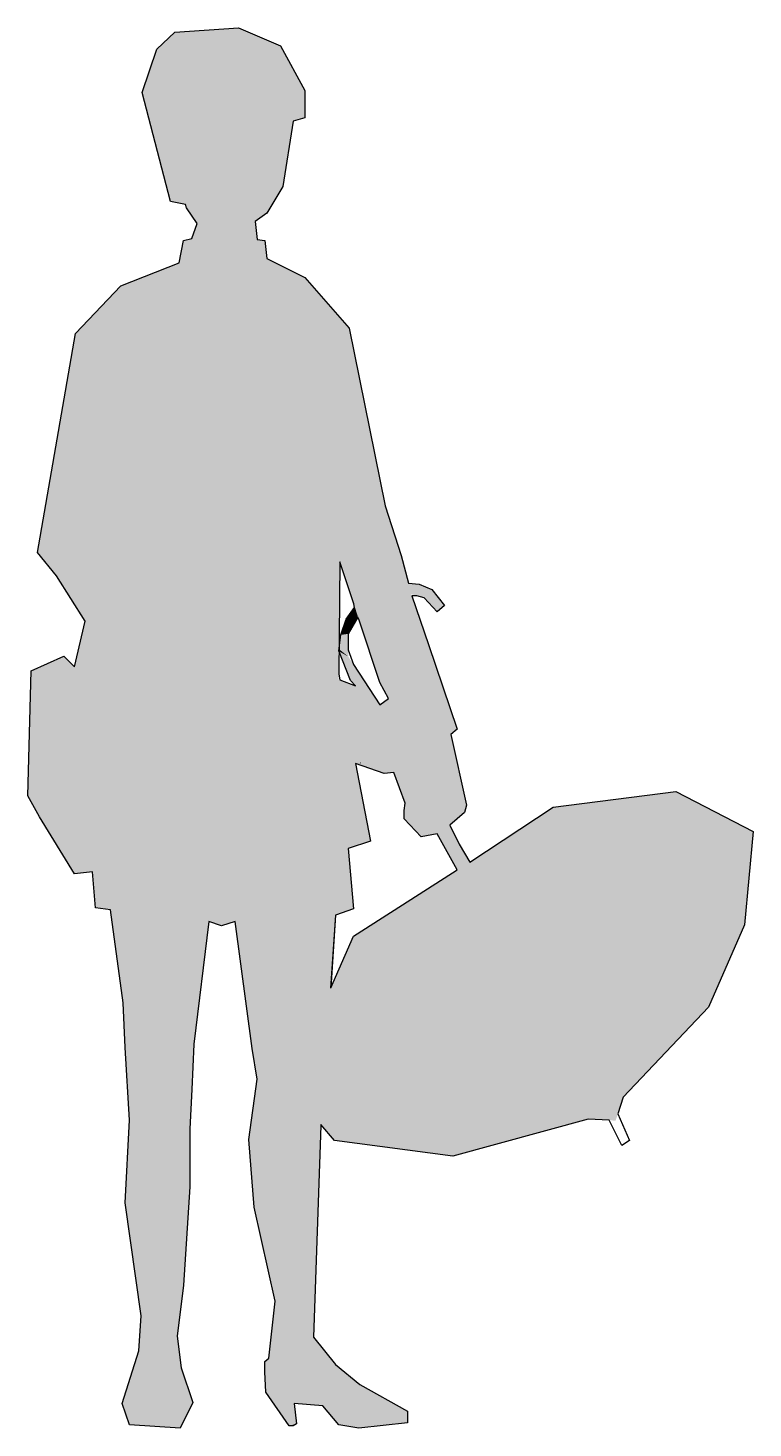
# Model space of a CAD drawing. Extents: x 4326 to 5148, y -4445 to -2859.
import ezdxf

# ---------------------------------------------------------------- set-up
doc = ezdxf.new("R2010")
doc.units = 0
doc.layers.get('0').update_dxf_attribs({"linetype": 'CONTINUOUS'})

# ---------------------------------------------------------------- blocks, each defined once
blk = doc.blocks.new('*U0')
at = {"linetype": 'CONTINUOUS'}
for points in [[(4492.7, -2864.2), (4472.3, -2883.4), (4612.5, -2879.8)], [(4564.6, -2859.4), (4492.7, -2864.2), (4612.5, -2879.8)], [(4472.3, -2883.4), (4455.6, -2932.5), (4640, -2930.1)], [(4612.5, -2879.8), (4472.3, -2883.4), (4640, -2930.1)], [(4640, -2930.1), (4455.6, -2932.5), (4640, -2961.2)], [(4455.6, -2932.5), (4626.8, -2964.8), (4640, -2961.2)], [(4455.6, -2932.5), (4487.9, -3055.8), (4626.8, -2964.8)], [(4626.8, -2964.8), (4487.9, -3055.8), (4614.9, -3039.1)], [(4614.9, -3039.1), (4487.9, -3055.8), (4596.9, -3069)], [(4487.9, -3055.8), (4504.7, -3059.4), (4596.9, -3069)], [(4504.7, -3059.4), (4505.9, -3063), (4596.9, -3069)], [(4505.9, -3063), (4517.9, -3081), (4596.9, -3069)], [(4596.9, -3069), (4517.9, -3081), (4583.7, -3078.6)], [(4517.9, -3081), (4511.9, -3097.7), (4586.1, -3098.9)], [(4583.7, -3078.6), (4517.9, -3081), (4586.1, -3098.9)], [(4594.5, -3100.1), (4497.5, -3125.3), (4596.9, -3120.5)], [(4502.3, -3100.1), (4497.5, -3125.3), (4594.5, -3100.1)], [(4511.9, -3097.7), (4502.3, -3100.1), (4586.1, -3098.9)], [(4586.1, -3098.9), (4502.3, -3100.1), (4594.5, -3100.1)], [(4596.9, -3120.5), (4497.5, -3125.3), (4640, -3142.1)], [(4497.5, -3125.3), (4431.6, -3151.6), (4640, -3142.1)], [(4431.6, -3151.6), (4380.1, -3205.5), (4690.3, -3199.5)], [(4640, -3142.1), (4431.6, -3151.6), (4690.3, -3199.5)], [(4690.3, -3199.5), (4380.1, -3205.5), (4731, -3400.7)], [(4380.1, -3205.5), (4337, -3453.4), (4731, -3400.7)], [(4731, -3400.7), (4337, -3453.4), (4749, -3457)], [(4337, -3453.4), (4679.5, -3464.2), (4749, -3457)], [(4337, -3453.4), (4358.6, -3479.8), (4679.5, -3464.2)], [(4679.5, -3464.2), (4358.6, -3479.8), (4678.6, -3562.8)], [(4749, -3457), (4679.5, -3464.2), (4757.4, -3488.1)], [(4679.5, -3464.2), (4696.6, -3515.3), (4757.4, -3488.1)], [(4358.6, -3479.8), (4390.9, -3531.3), (4678.6, -3562.8)], [(4757.4, -3488.1), (4696.6, -3515.3), (4769.3, -3489.3)], [(4769.3, -3489.3), (4696.6, -3515.3), (4760.3, -3500.6)], [(4760.3, -3500.6), (4696.6, -3515.3), (4700.1, -3526)], [(4760.3, -3500.6), (4700.1, -3526), (4780.1, -3557.6)], [(4769.3, -3489.3), (4760.3, -3500.6), (4783.7, -3495.3)], [(4783.7, -3495.3), (4760.3, -3500.6), (4775.3, -3504.9)], [(4783.7, -3495.3), (4775.3, -3504.9), (4798.1, -3513.3)], [(4696.6, -3515.3), (4686.7, -3528.9), (4700.1, -3526)], [(4775.3, -3504.9), (4789.7, -3520.5), (4798.1, -3513.3)], [(4390.9, -3531.3), (4378.9, -3582.8), (4678.6, -3562.8)], [(4686.7, -3528.9), (4680.7, -3546.8), (4689.1, -3545.6)], [(4700.1, -3526), (4686.7, -3528.9), (4689.1, -3545.6)], [(4700.1, -3526), (4725, -3600.7), (4780.1, -3557.6)], [(4680.7, -3546.8), (4678.6, -3562.8), (4689.1, -3571.3)], [(4689.1, -3545.6), (4680.7, -3546.8), (4689.1, -3571.3)], [(4678.6, -3562.8), (4378.9, -3582.8), (4678.3, -3564.8)], [(4678.3, -3564.8), (4378.9, -3582.8), (4678.6, -3565.4)], [(4678.6, -3565.4), (4378.9, -3582.8), (4678.3, -3597.3)], [(4678.6, -3562.8), (4678.6, -3565.4), (4689.1, -3571.3)], [(4678.6, -3565.4), (4691.5, -3598.3), (4689.1, -3571.3)], [(4780.1, -3557.6), (4725, -3600.7), (4812.5, -3653.4)], [(4367, -3570.8), (4329.8, -3587.5), (4378.9, -3582.8)], [(4378.9, -3582.8), (4329.8, -3587.5), (4678.3, -3597.3)], [(4689.1, -3571.3), (4691.5, -3598.3), (4725, -3625.9)], [(4329.8, -3587.5), (4326.2, -3728.9), (4678.3, -3597.3)], [(4678.3, -3597.3), (4326.2, -3728.9), (4697.5, -3604.3)], [(4691.5, -3598.3), (4697.5, -3604.3), (4725, -3625.9)], [(4697.5, -3604.3), (4326.2, -3728.9), (4725, -3625.9)], [(4725, -3600.7), (4734.6, -3618.7), (4812.5, -3653.4)], [(4725, -3625.9), (4326.2, -3728.9), (4812.5, -3653.4)], [(4734.6, -3618.7), (4725, -3625.9), (4812.5, -3653.4)], [(4812.5, -3653.4), (4326.2, -3728.9), (4697.5, -3692.4)], [(4812.5, -3653.4), (4697.5, -3692.4), (4805.3, -3659.4)], [(4805.3, -3659.4), (4697.5, -3692.4), (4740.6, -3702.5)], [(4805.3, -3659.4), (4740.6, -3702.5), (4823.2, -3739.6)], [(4697.5, -3692.4), (4326.2, -3728.9), (4714.3, -3780.3)], [(4697.5, -3692.4), (4729.8, -3703.7), (4740.6, -3702.5)], [(4740.6, -3702.5), (4753.8, -3737.2), (4823.2, -3739.6)], [(5060.3, -3724.1), (4921.4, -3742), (5147.8, -3769.6)], [(4326.2, -3728.9), (4339.4, -3752.8), (4714.3, -3780.3)], [(4753.8, -3737.2), (4752.6, -3745.6), (4823.2, -3739.6)], [(4823.2, -3739.6), (4752.6, -3745.6), (4820.8, -3748)], [(4339.4, -3752.8), (4399.3, -3815.1), (4714.3, -3780.3)], [(4339.4, -3752.8), (4378.9, -3817.5), (4399.3, -3815.1)], [(4752.6, -3745.6), (4752.6, -3755.2), (4820.8, -3748)], [(4820.8, -3748), (4752.6, -3755.2), (4804.1, -3762.4)], [(4752.6, -3755.2), (4789.7, -3772), (4804.1, -3762.4)], [(4752.6, -3755.2), (4771.7, -3775.6), (4789.7, -3772)], [(4921.4, -3742), (4826.8, -3804.3), (5147.8, -3769.6)], [(4804.1, -3762.4), (4789.7, -3772), (4814.8, -3783.9)], [(4789.7, -3772), (4812.5, -3812.7), (4814.8, -3783.9)], [(5147.8, -3769.6), (4826.8, -3804.3), (5138.2, -3875)], [(4714.3, -3780.3), (4399.3, -3815.1), (4689.1, -3788.7)], [(4689.1, -3788.7), (4399.3, -3815.1), (4695.1, -3857)], [(4814.8, -3783.9), (4812.5, -3812.7), (4826.8, -3804.3)], [(4826.8, -3804.3), (4812.5, -3812.7), (5138.2, -3875)], [(4399.3, -3815.1), (4402.9, -3855.8), (4695.1, -3857)], [(4812.5, -3812.7), (4778.9, -3834.2), (5138.2, -3875)], [(4778.9, -3834.2), (4695.1, -3888.1), (5138.2, -3875)], [(4402.9, -3855.8), (4419.7, -3858.2), (4695.1, -3857)], [(4695.1, -3857), (4419.7, -3858.2), (4674.7, -3864.2)], [(4419.7, -3858.2), (4531, -3871.4), (4674.7, -3864.2)], [(4419.7, -3858.2), (4434, -3963.6), (4531, -3871.4)], [(4674.7, -3864.2), (4531, -3871.4), (4561, -3871.4)], [(4674.7, -3864.2), (4561, -3871.4), (4669.3, -3946.3)], [(4531, -3871.4), (4434, -3963.6), (4514.3, -4010.3)], [(4531, -3871.4), (4545.4, -3876.1), (4561, -3871.4)], [(4561, -3871.4), (4580.1, -4015.1), (4669.3, -3946.3)], [(5138.2, -3875), (4695.1, -3888.1), (5097.5, -3968.4)], [(4695.1, -3888.1), (4669.3, -3946.3), (5097.5, -3968.4)], [(4669.3, -3946.3), (4580.1, -4015.1), (5097.5, -3968.4)], [(4434, -3963.6), (4436.4, -4013.9), (4514.3, -4010.3)], [(5097.5, -3968.4), (4580.1, -4015.1), (5000.5, -4070.2)], [(4514.3, -4010.3), (4436.4, -4013.9), (4511.9, -4061.8)], [(4436.4, -4013.9), (4441.2, -4096.5), (4511.9, -4061.8)], [(4580.1, -4015.1), (4586.1, -4049.8), (5000.5, -4070.2)], [(4586.1, -4049.8), (4576.5, -4118.1), (4658, -4101.3)], [(4586.1, -4049.8), (4960.9, -4095.3), (5000.5, -4070.2)], [(4586.1, -4049.8), (4658, -4101.3), (4960.9, -4095.3)], [(4511.9, -4061.8), (4441.2, -4096.5), (4509.5, -4106.1)], [(5000.5, -4070.2), (4960.9, -4095.3), (4992.1, -4096.9)], [(4441.2, -4096.5), (4436.4, -4189.9), (4509.5, -4106.1)], [(4509.5, -4106.1), (4436.4, -4189.9), (4509.5, -4171.9)], [(4658, -4101.3), (4576.5, -4118.1), (4658, -4102.5)], [(4658, -4102.5), (4576.5, -4118.1), (4649.6, -4342)], [(4960.9, -4095.3), (4658, -4101.3), (4807.7, -4137.2)], [(4658, -4101.3), (4673.5, -4119.3), (4807.7, -4137.2)], [(4576.5, -4118.1), (4582.5, -4194.7), (4649.6, -4342)], [(4509.5, -4171.9), (4436.4, -4189.9), (4502.3, -4283.3)], [(4436.4, -4189.9), (4454.4, -4318), (4502.3, -4283.3)], [(4582.5, -4194.7), (4606.5, -4301.3), (4649.6, -4342)], [(4502.3, -4283.3), (4454.4, -4318), (4495.1, -4340.8)], [(4606.5, -4301.3), (4599.3, -4365.9), (4649.6, -4342)], [(4454.4, -4318), (4452, -4357.6), (4495.1, -4340.8)], [(4495.1, -4340.8), (4452, -4357.6), (4499.9, -4376.7)], [(4649.6, -4342), (4599.3, -4365.9), (4674.7, -4373.1)], [(4452, -4357.6), (4432.8, -4417.4), (4499.9, -4376.7)], [(4599.3, -4365.9), (4594.5, -4369.5), (4674.7, -4373.1)], [(4594.5, -4369.5), (4594.5, -4381.5), (4674.7, -4373.1)], [(4674.7, -4373.1), (4594.5, -4381.5), (4702.3, -4395.9)], [(4499.9, -4376.7), (4432.8, -4417.4), (4513.1, -4416.2)], [(4594.5, -4381.5), (4595.7, -4404.3), (4702.3, -4395.9)], [(4702.3, -4395.9), (4595.7, -4404.3), (4628, -4417.4)], [(4595.7, -4404.3), (4622, -4442.6), (4628, -4417.4)], [(4702.3, -4395.9), (4628, -4417.4), (4756.2, -4425.8)], [(4513.1, -4416.2), (4432.8, -4417.4), (4498.7, -4445)], [(4432.8, -4417.4), (4441.2, -4441.4), (4498.7, -4445)], [(4628, -4417.4), (4622, -4442.6), (4630.4, -4440.2)], [(4628, -4417.4), (4660.4, -4419.8), (4756.2, -4425.8)], [(4660.4, -4419.8), (4678.3, -4441.4), (4756.2, -4425.8)], [(4756.2, -4425.8), (4678.3, -4441.4), (4756.2, -4439)], [(4756.2, -4439), (4678.3, -4441.4), (4701.1, -4445)], [(4630.4, -4440.2), (4622, -4442.6), (4626.8, -4442.6)]]:
    blk.add_solid(points, dxfattribs=at)

msp = doc.modelspace()

# ---------------------------------------------------------------- linework, layer by layer
at = {"color": 0}
for points in [[(4658, -4102.5), (4649.6, -4342), (4674.7, -4373.1), (4702.3, -4395.9), (4756.2, -4425.8), (4756.2, -4439), (4701.1, -4445), (4678.3, -4441.4), (4660.4, -4419.8), (4628, -4417.4), (4630.4, -4440.2), (4626.8, -4442.6), (4622, -4442.6), (4595.7, -4404.3), (4594.5, -4381.5), (4594.5, -4369.5), (4599.3, -4365.9), (4606.5, -4301.3), (4582.5, -4194.7), (4576.5, -4118.1), (4586.1, -4049.8), (4580.1, -4015.1), (4561, -3871.4), (4545.4, -3876.1), (4531, -3871.4), (4514.3, -4010.3), (4511.9, -4061.8), (4509.5, -4106.1), (4509.5, -4171.9), (4502.3, -4283.3), (4495.1, -4340.8), (4499.9, -4376.7), (4513.1, -4416.2), (4498.7, -4445), (4441.2, -4441.4), (4432.8, -4417.4), (4452, -4357.6), (4454.4, -4318), (4436.4, -4189.9), (4441.2, -4096.5), (4436.4, -4013.9), (4434, -3963.6), (4419.7, -3858.2), (4402.9, -3855.8), (4399.3, -3815.1), (4378.9, -3817.5), (4339.4, -3752.8), (4326.2, -3728.9), (4329.8, -3587.5), (4367, -3570.8), (4378.9, -3582.8), (4390.9, -3531.3), (4358.6, -3479.8), (4337, -3453.4), (4380.1, -3205.5), (4431.6, -3151.6), (4497.5, -3125.3), (4502.3, -3100.1), (4511.9, -3097.7), (4517.9, -3081), (4505.9, -3063), (4504.7, -3059.4), (4487.9, -3055.8), (4455.6, -2932.5), (4472.3, -2883.4), (4492.7, -2864.2), (4564.6, -2859.4), (4612.5, -2879.8), (4640, -2930.1), (4640, -2961.2), (4626.8, -2964.8), (4614.9, -3039.1), (4596.9, -3069), (4583.7, -3078.6), (4586.1, -3098.9), (4594.5, -3100.1), (4596.9, -3120.5), (4640, -3142.1), (4690.3, -3199.5), (4731, -3400.7), (4749, -3457), (4757.4, -3488.1), (4769.3, -3489.3), (4783.7, -3495.3), (4798.1, -3513.3), (4789.7, -3520.5), (4775.3, -3504.9), (4766.9, -3502.5), (4761, -3502.5), (4780.1, -3557.6), (4812.5, -3653.4), (4805.3, -3659.4), (4823.2, -3739.6), (4820.8, -3748), (4804.1, -3762.4), (4814.8, -3783.9), (4826.8, -3804.3), (4921.4, -3742), (5060.3, -3724.1), (5147.8, -3769.6), (5138.2, -3875), (5097.5, -3968.4), (5000.5, -4070.2), (4994.5, -4089.3), (5007.7, -4119.3), (4999.3, -4125.2), (4984.9, -4096.5), (4960.9, -4095.3), (4807.7, -4137.2), (4673.5, -4119.3), (4658, -4101.3), (4658, -4102.5), (4658, -4102.5)], [(4701.5, -3530.1), (4699.9, -3526.5), (4689.1, -3545.6), (4689.1, -3563.6), (4695.1, -3580.4), (4725, -3625.9), (4734.6, -3618.7), (4725, -3600.7), (4701.5, -3530.1)], [(4703.2, -3691.9), (4702.7, -3691.6)], [(4710.5, -3760.7), (4714.3, -3780.3), (4689.1, -3788.7), (4695.1, -3857), (4674.7, -3864.2), (4669.2, -3947)]]:
    msp.add_lwpolyline(points, dxfattribs=at)
for points in [[(4679.6, -3597.8), (4697.5, -3604.3), (4691.5, -3598.3), (4678.3, -3564.8), (4680.7, -3546.8), (4686.7, -3528.9), (4696.3, -3515.7), (4695.3, -3511.5), (4679.5, -3464.2), (4678.3, -3591.1)], [(4669.3, -3946.3), (4695.1, -3888.1), (4778.9, -3834.2), (4812.5, -3812.7), (4789.7, -3772), (4771.7, -3775.6), (4752.6, -3755.2), (4752.6, -3745.6), (4753.8, -3737.2), (4740.6, -3702.5), (4729.8, -3703.7), (4697.5, -3692.4), (4714.3, -3780.3), (4689.1, -3788.7), (4695.1, -3857), (4674.7, -3864.2)]]:
    msp.add_lwpolyline(points, close=True, dxfattribs=at)

# ---------------------------------------------------------------- block references
at = {"color": 0, "linetype": 'CONTINUOUS'}
msp.add_blockref('*U0', (0, 0), dxfattribs=at)

doc.saveas('drawing.dxf')
